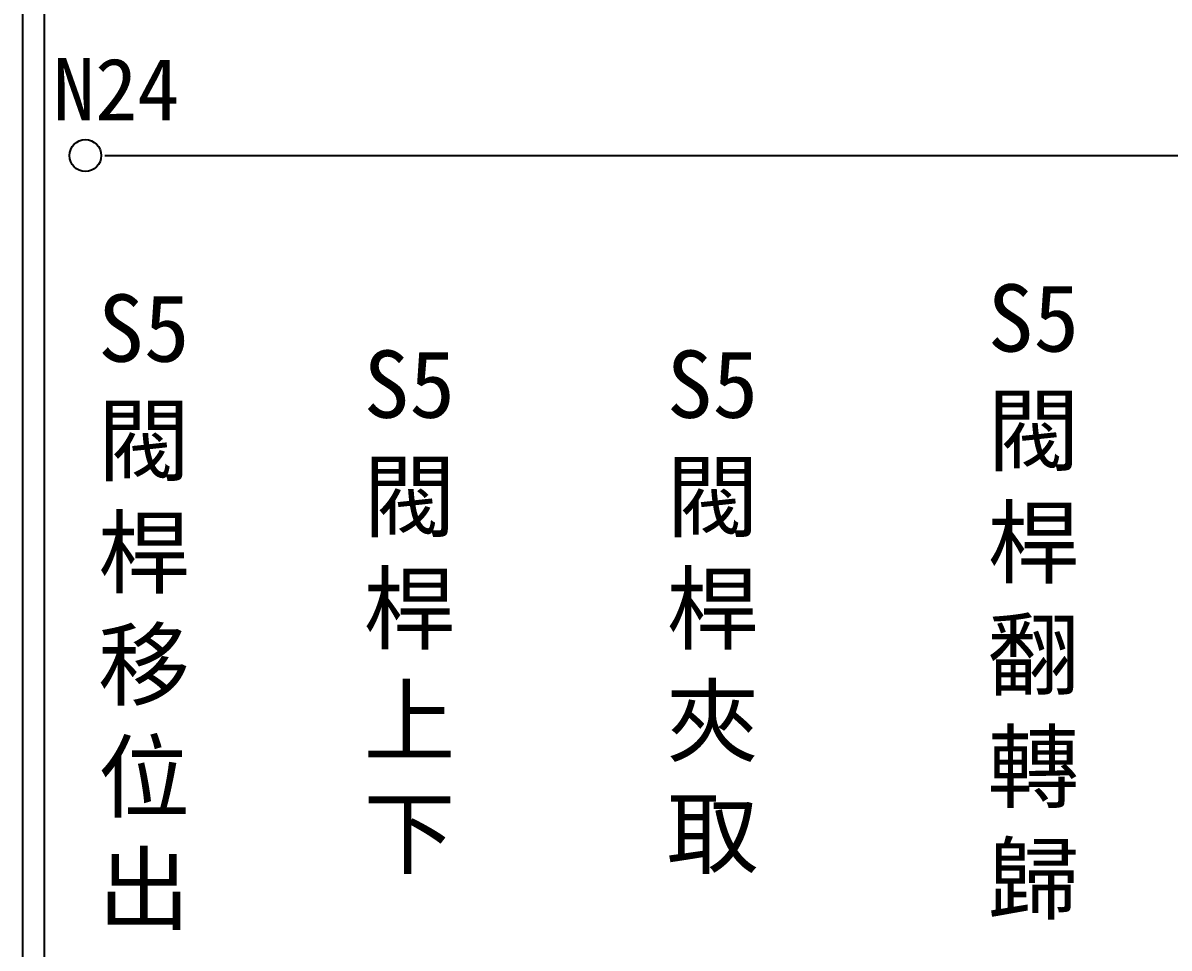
# Model space of a CAD drawing. Extents: x 926 to 1213, y 3 to 207.
# Drawn here: x 925.7 to 992.2, y 54 to 107.6 of the extents above; entities that cross this region are included whole.
import ezdxf

# ---------------------------------------------------------------- set-up
doc = ezdxf.new("R2010")
doc.units = 0
doc.layers.add('圖框層', color=7, linetype='CONTINUOUS')
doc.layers.add('標尺寸層', color=3, linetype='CONTINUOUS')
doc.styles.add('CNS', font='romanc.shx', dxfattribs={"bigfont": 'chineset.shx'})
doc.styles.add('STSL', font='kaiu.ttf')

msp = doc.modelspace()

# ---------------------------------------------------------------- linework, layer by layer
at = {"layer": '圖框層', "color": 7}
for p, q in [((925.742, 3), (925.742, 206.969)), ((926.992, 4.25), (926.992, 205.719))]:
    msp.add_line(p, q, dxfattribs=at)
at = {"layer": '標尺寸層', "color": 7}
msp.add_line((930.49, 99.958), (1208.361, 99.958), dxfattribs=at)
msp.add_circle((929.363, 99.958), 0.92, dxfattribs=at)

# ---------------------------------------------------------------- texts
at = {"layer": '圖框層', "color": 4, "style": 'STSL'}
msp.add_text('N24', height=3.6, dxfattribs=at).set_placement((927.474, 102))
at = {"layer": '標尺寸層', "color": 7, "char_height": 3.9, "width": 2.84806, "attachment_point": 5, "style": 'CNS'}
for s, insert in [('{\\fDFKai-SB|b0|i0|c136|p65;S5閥桿翻轉歸}', (984.324, 74.094)), ('{\\fDFKai-SB|b0|i0|c136|p65;S5閥桿移位出}', (932.757, 73.502)), ('{\\fDFKai-SB|b0|i0|c136|p65;S5閥桿上下}', (948.148, 73.502)), ('{\\fDFKai-SB|b0|i0|c136|p65;S5閥桿夾取}', (965.72, 73.502))]:
    msp.add_mtext(s, dxfattribs=dict(at, insert=insert))

doc.saveas('drawing.dxf')
